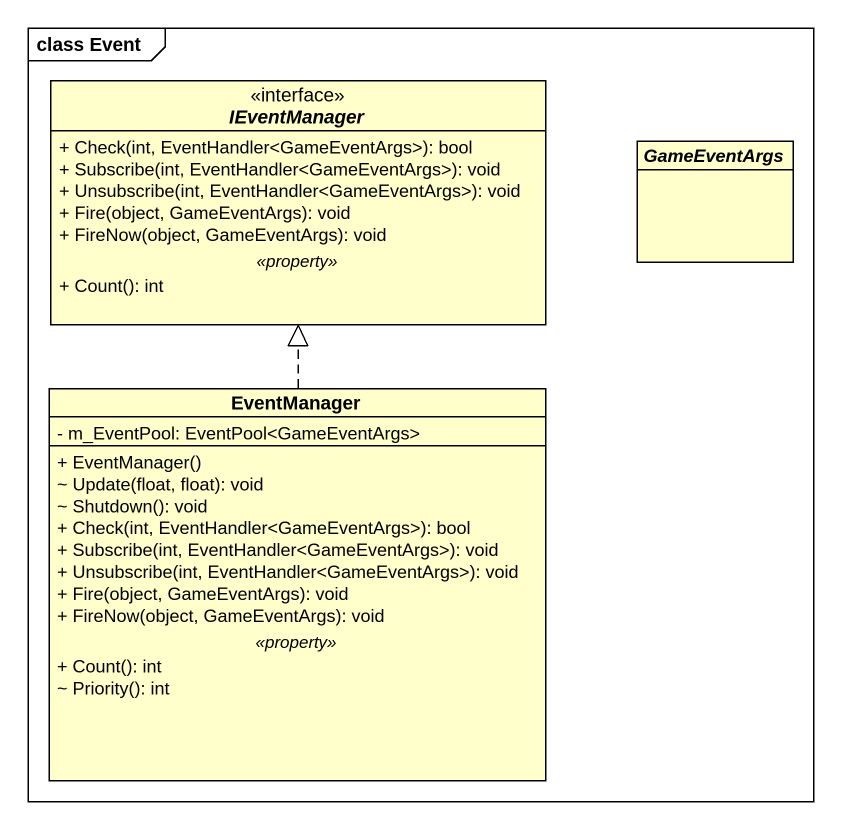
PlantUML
@startuml
mainframe class Event
hide circle
hide empty members
skinparam classAttributeIconSize 0
interface IEventManager {
  + Check(int, EventHandler<GameEventArgs>): bool
  + Subscribe(int, EventHandler<GameEventArgs>): void
  + Unsubscribe(int, EventHandler<GameEventArgs>): void
  + Fire(object, GameEventArgs): void
  + FireNow(object, GameEventArgs): void
  .. <<property>> ..
  + Count(): int
}
abstract class GameEventArgs
class EventManager {
  - m_EventPool: EventPool<GameEventArgs>
  --
  + EventManager()
  ~ Update(float, float): void
  ~ Shutdown(): void
  + Check(int, EventHandler<GameEventArgs>): bool
  + Subscribe(int, EventHandler<GameEventArgs>): void
  + Unsubscribe(int, EventHandler<GameEventArgs>): void
  + Fire(object, GameEventArgs): void
  + FireNow(object, GameEventArgs): void
  .. <<property>> ..
  + Count(): int
  ~ Priority(): int
}
EventManager .up.|> IEventManager
@enduml
